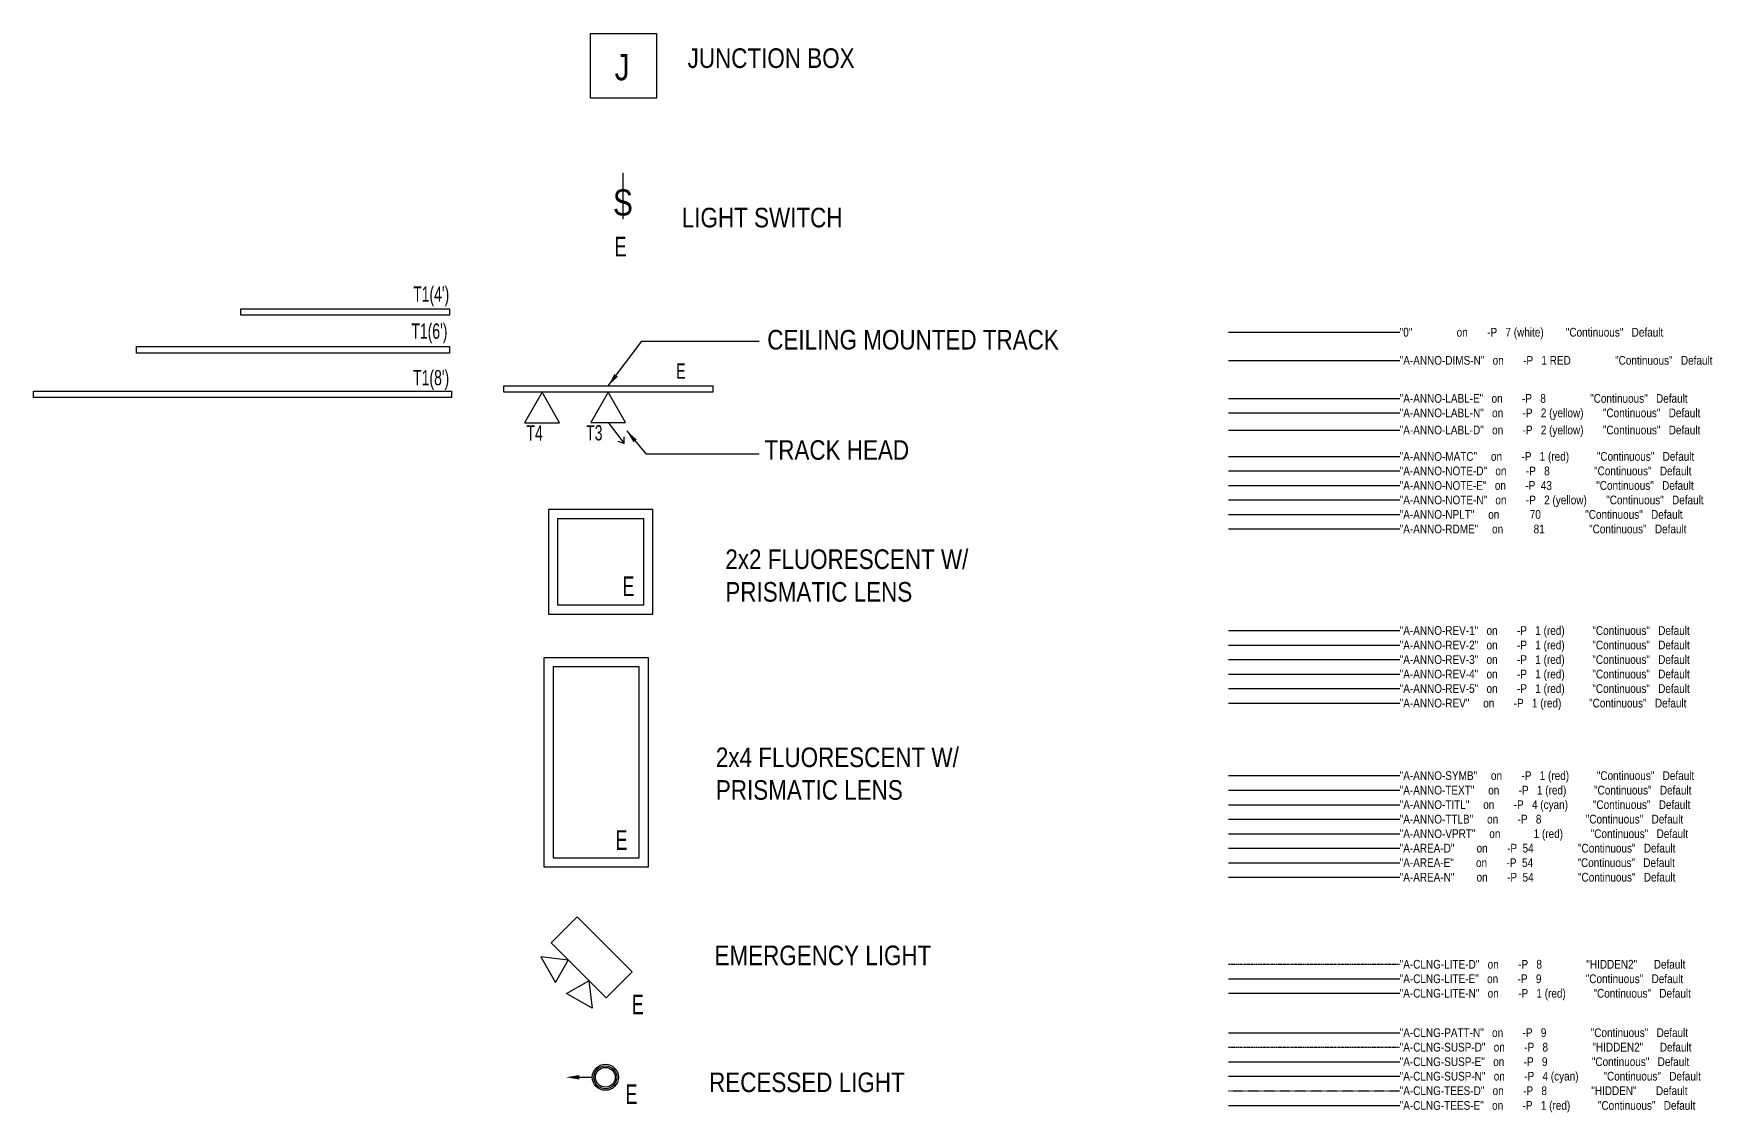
# Model space of a CAD drawing. Header units: inches. Extents: x 11242 to 20081, y -5540 to -4369.
# Drawn here: x 13235.9 to 13621.8, y -4617.2 to -4369.4 of the extents above; entities that cross this region are included whole.
import ezdxf
from ezdxf.enums import TextEntityAlignment as Align

# ---------------------------------------------------------------- set-up
doc = ezdxf.new("R2010")
doc.units = ezdxf.units.IN
doc.header["$LTSCALE"] = 0.5
doc.header["$MEASUREMENT"] = 0
doc.linetypes.add('HIDDEN', pattern=[0.375, 0.25, -0.125])
doc.linetypes.add('HIDDEN2', pattern=[0.1875, 0.125, -0.0625])
for name, color, linetype in [('A-ANNO-DIMS-N', 1, 'Continuous'), ('A-ANNO-LABL-D', 2, 'Continuous'), ('A-ANNO-LABL-E', 2, 'Continuous'), ('A-ANNO-LABL-N', 2, 'Continuous'), ('A-ANNO-MATC', 1, 'Continuous'), ('A-ANNO-NOTE-D', 2, 'Continuous'), ('A-ANNO-NOTE-E', 2, 'Continuous'), ('A-ANNO-NOTE-N', 2, 'Continuous'), ('A-ANNO-REV-1', 3, 'Continuous'), ('A-ANNO-REV-2', 3, 'Continuous'), ('A-ANNO-REV-3', 3, 'Continuous'), ('A-ANNO-REV-4', 3, 'Continuous'), ('A-ANNO-REV-5', 3, 'Continuous'), ('A-ANNO-SYMB', 1, 'Continuous'), ('A-ANNO-TEXT', 1, 'Continuous'), ('A-ANNO-TITL', 3, 'Continuous'), ('A-ANNO-TTLB', 8, 'Continuous'), ('A-CILING-TEES-E', 2, 'Continuous'), ('A-CLNG-LITE-D', 4, 'HIDDEN2'), ('A-CLNG-LITE-E', 2, 'Continuous'), ('A-CLNG-LITE-N', 3, 'Continuous'), ('A-CLNG-PATT-N', 9, 'Continuous'), ('A-CLNG-SUSP-D', 4, 'HIDDEN2'), ('A-CLNG-SUSP-E', 2, 'Continuous'), ('A-CLNG-SUSP-N', 3, 'Continuous'), ('A-CLNG-TEES-D', 4, 'HIDDEN'), ('A-CLNG-TEES-N', 3, 'Continuous'), ('A-FIXT-POWR-E', 1, 'Continuous')]:
    doc.layers.add(name, color=color, linetype=linetype)
for name, color, linetype, plot in [('A-ANNO-NPLT', 70, 'Continuous', False), ('A-ANNO-RDME', 81, 'Continuous', False), ('A-ANNO-VPRT', 1, 'Continuous', False), ('A-AREA-D', 8, 'Continuous', False), ('A-AREA-E', 54, 'Continuous', False), ('A-AREA-N', 54, 'Continuous', False)]:
    doc.layers.add(name, color=color, linetype=linetype, plot=plot)
doc.styles.get("Standard").update_dxf_attribs({"font": 'TECHL___.TTF', "height": 2})
doc.dimstyles.new('Standard48', dxfattribs={"dimscale": 48, "dimtxt": 0.0938, "dimasz": 0.0625, "dimexe": 0.0625, "dimexo": 0.0625, "dimgap": 0.03125, "dimtad": 3, "dimdec": 3, "dimzin": 3, "dimdsep": 46, "dimlunit": 4, "dimtxsty": 'Standard', "dimblk1": 'ARCHTICK', "dimblk2": 'ARCHTICK', "dimsah": 1, "dimcen": 0.0938, "dimdle": 0.0625, "dimclrd": 256, "dimclre": 256, "dimclrt": 256, "dimadec": 1, "dimazin": 0, "dimtfac": 1, "dimtdec": 3, "dimtofl": 0, "dimtmove": 2, "dimatfit": 3, "dimfxl": 1, "dimfrac": 2, "dimtolj": 1, "dimtzin": 1, "dimarcsym": 0})

# ---------------------------------------------------------------- blocks, each defined once
blk = doc.blocks.new("T1-LIGHT TRACK 4'")
blk.add_lwpolyline([(0, 0), (0, -1.5), (-48, -1.5), (-48, 0)], close=True)
at = {"color": 2, "width": 0.8}
blk.add_attdef("T1(4')", (-8.37, 1.62), '', height=3.5, dxfattribs=at)
blk = doc.blocks.new("T1-LIGHT TRACK 6'")
blk.add_lwpolyline([(0, 0), (0, -1.5), (-72, -1.5), (-72, 0)], close=True)
at = {"color": 2, "width": 0.8}
blk.add_attdef("T1(6')", (-8.79, 1.82), '', height=2.53, dxfattribs=at)
blk = doc.blocks.new("T1-LIGHT TRACK 8'")
blk.add_lwpolyline([(0, 0), (0, -1.5), (-96, -1.5), (-96, 0)], close=True)
at = {"color": 2, "width": 0.8}
blk.add_attdef("T1(8')", (-8.76, 1.34), '', height=2.53, dxfattribs=at)
blk = doc.blocks.new('JUNCTION BOX')
blk.add_lwpolyline([(-7.61, 14.84), (7.61, 14.84), (7.61, 0), (-7.61, 0)], close=True)
at = {"insert": (-2.03, 10.12), "char_height": 6.01, "width": 156.698, "attachment_point": 1}
blk.add_mtext('J', dxfattribs=at)
blk = doc.blocks.new('*U65')
blk.add_lwpolyline([(6.32, -6.32), (0.3, -12.34), (-12.34, 0.3), (-6.32, 6.32)], close=True)
for points in [[(-8.39, -3.66), (-14.71, -2.91), (-11.35, -8.76), (-8.39, -3.66)], [(-3.66, -8.39), (-2.91, -14.71), (-8.76, -11.35), (-3.66, -8.39)]]:
    blk.add_lwpolyline(points)
at = {"color": 2, "width": 0.8}
blk.add_attdef('N/E', (6.21, -16.1), '', height=4.5, dxfattribs=at)
blk = doc.blocks.new('Lite 2x4 Prizmatic')
for points in [[(0, 0), (24, 0), (24, 48), (0, 48)], [(2.09, 2.09), (21.91, 2.09), (21.91, 45.91), (2.09, 45.91)]]:
    blk.add_lwpolyline(points, close=True)
at = {"color": 2, "width": 0.8}
blk.add_attdef('N/E', (11.71, 4.13), '', height=4.5, dxfattribs=at)
blk = doc.blocks.new('Light Direction')
blk.add_lwpolyline([(0, -6.04), (0, 0)])
blk.add_solid([(1, -6.04), (0, -12.04), (-1, -6.04)])
blk = doc.blocks.new('*U58')
for radius in [3, 2.64, 2.28]:
    blk.add_circle((0, 0), radius)
at = {"xscale": 0.5, "yscale": 0.5, "zscale": 0.5, "rotation": 270}
blk.add_blockref('Light Direction', (-3, 0), dxfattribs=at)
at = {"color": 2, "width": 0.8}
blk.add_attdef('CA', text='', height=4.5, dxfattribs=at).set_placement((5.99, -6.14), align=Align.CENTER)
blk = doc.blocks.new('Lite 2x2 Prizmatic')
for points in [[(0, 0), (24, 0), (24, 24), (0, 24)], [(2.09, 2.09), (21.91, 2.09), (21.91, 21.91), (2.09, 21.91)]]:
    blk.add_lwpolyline(points, close=True)
at = {"color": 2, "width": 0.8}
blk.add_attdef('N/E', (11.71, 4.13), '', height=4.5, dxfattribs=at)
blk = doc.blocks.new('*U61')
at = {"lineweight": -3}
blk.add_line((0.89, -1.99), (0.89, -12.62), dxfattribs=at)
blk.add_text('S', height=6, dxfattribs=at).set_placement((0.89, -8.8), align=Align.MIDDLE)
at = {"color": 2, "lineweight": -3, "width": 0.8}
blk.add_attdef('SW_#', text='', height=3, dxfattribs=at).set_placement((1.06, -14.44), align=Align.MIDDLE_CENTER)
blk = doc.blocks.new('_ArchTick')
at = {"color": 0, "linetype": 'ByBlock', "const_width": 0.15}
blk.add_lwpolyline([(-0.5, -0.5), (0.5, 0.5)], dxfattribs=at)
blk = doc.blocks.new('*U66')
for p, q in [((0, -6.91), (3.67, -11.73)), ((3.67, -11.73), (2.25, -11.29)), ((3.67, -11.73), (3.63, -10.25))]:
    blk.add_line(p, q)
blk.add_lwpolyline([(0, 0.01), (-3.99, -6.91), (4, -6.91)], close=True)
at = {"color": 2, "width": 0.8}
blk.add_attdef('T3', (0.76, -13.03), '', height=4, dxfattribs=at)
blk = doc.blocks.new('*U67')
blk.add_lwpolyline([(0, 0), (-4.04, -7), (4.04, -7)], close=True)
at = {"color": 2, "width": 0.8}
blk.add_attdef('T4', (0.7, -12.3), '', height=4, dxfattribs=at)

msp = doc.modelspace()

# ---------------------------------------------------------------- linework, layer by layer
for points in [[(13510.53, -4437.97), (13549.89, -4437.97)], [(13510.53, -4473.17), (13549.89, -4473.17)]]:
    msp.add_lwpolyline(points)
at = {"layer": 'A-ANNO-DIMS-N'}
msp.add_lwpolyline([(13510.53, -4444.44), (13549.89, -4444.44)], dxfattribs=at)
at = {"layer": 'A-ANNO-LABL-D'}
msp.add_lwpolyline([(13510.53, -4460.44), (13549.89, -4460.44)], dxfattribs=at)
at = {"layer": 'A-ANNO-LABL-E'}
msp.add_lwpolyline([(13510.53, -4453.17), (13549.89, -4453.17)], dxfattribs=at)
at = {"layer": 'A-ANNO-LABL-N'}
msp.add_lwpolyline([(13510.53, -4456.51), (13549.89, -4456.51)], dxfattribs=at)
at = {"layer": 'A-ANNO-MATC'}
msp.add_lwpolyline([(13510.53, -4466.51), (13549.89, -4466.51)], dxfattribs=at)
at = {"layer": 'A-ANNO-NOTE-D'}
msp.add_lwpolyline([(13510.53, -4469.84), (13549.89, -4469.84)], dxfattribs=at)
at = {"layer": 'A-ANNO-NOTE-E'}
msp.add_lwpolyline([(13510.53, -4473.17), (13549.89, -4473.17)], dxfattribs=at)
at = {"layer": 'A-ANNO-NOTE-N'}
msp.add_lwpolyline([(13510.53, -4476.51), (13549.89, -4476.51)], dxfattribs=at)
at = {"layer": 'A-ANNO-NPLT'}
msp.add_lwpolyline([(13510.53, -4479.84), (13549.89, -4479.84)], dxfattribs=at)
at = {"layer": 'A-ANNO-RDME'}
msp.add_lwpolyline([(13510.53, -4483.17), (13549.89, -4483.17)], dxfattribs=at)
at = {"layer": 'A-ANNO-REV-1'}
msp.add_lwpolyline([(13510.53, -4506.51), (13549.89, -4506.51)], dxfattribs=at)
at = {"layer": 'A-ANNO-REV-2'}
msp.add_lwpolyline([(13510.53, -4509.84), (13549.89, -4509.84)], dxfattribs=at)
at = {"layer": 'A-ANNO-REV-3'}
msp.add_lwpolyline([(13510.53, -4513.17), (13549.89, -4513.17)], dxfattribs=at)
at = {"layer": 'A-ANNO-REV-4'}
msp.add_lwpolyline([(13510.53, -4516.51), (13549.89, -4516.51)], dxfattribs=at)
at = {"layer": 'A-ANNO-REV-5'}
for points in [[(13510.53, -4519.84), (13549.89, -4519.84)], [(13510.53, -4519.84), (13549.89, -4519.84)], [(13510.53, -4523.17), (13549.89, -4523.17)], [(13510.53, -4523.17), (13549.89, -4523.17)]]:
    msp.add_lwpolyline(points, dxfattribs=at)
at = {"layer": 'A-ANNO-SYMB'}
msp.add_lwpolyline([(13510.53, -4539.84), (13549.89, -4539.84)], dxfattribs=at)
at = {"layer": 'A-ANNO-TEXT'}
msp.add_lwpolyline([(13510.53, -4543.17), (13549.89, -4543.17)], dxfattribs=at)
at = {"layer": 'A-ANNO-TITL'}
msp.add_lwpolyline([(13510.53, -4546.51), (13549.89, -4546.51)], dxfattribs=at)
at = {"layer": 'A-ANNO-TTLB'}
msp.add_lwpolyline([(13510.53, -4549.84), (13549.89, -4549.84)], dxfattribs=at)
at = {"layer": 'A-ANNO-VPRT'}
msp.add_lwpolyline([(13510.53, -4553.17), (13549.89, -4553.17)], dxfattribs=at)
at = {"layer": 'A-AREA-D'}
msp.add_lwpolyline([(13510.53, -4556.51), (13549.89, -4556.51)], dxfattribs=at)
at = {"layer": 'A-AREA-E'}
msp.add_lwpolyline([(13510.53, -4559.84), (13549.89, -4559.84)], dxfattribs=at)
at = {"layer": 'A-AREA-N'}
msp.add_lwpolyline([(13510.53, -4563.17), (13549.89, -4563.17)], dxfattribs=at)
at = {"layer": 'A-CLNG-LITE-D'}
msp.add_lwpolyline([(13510.53, -4583.17), (13549.89, -4583.17)], dxfattribs=at)
at = {"layer": 'A-CLNG-LITE-E'}
msp.add_lwpolyline([(13510.53, -4586.51), (13549.89, -4586.51)], dxfattribs=at)
at = {"layer": 'A-CLNG-LITE-N'}
msp.add_lwpolyline([(13510.53, -4589.84), (13549.89, -4589.84)], dxfattribs=at)
at = {"layer": 'A-CLNG-PATT-N'}
msp.add_lwpolyline([(13510.53, -4598.89), (13549.89, -4598.89)], dxfattribs=at)
at = {"layer": 'A-CLNG-SUSP-D'}
msp.add_lwpolyline([(13510.53, -4602.22), (13549.89, -4602.22)], dxfattribs=at)
at = {"layer": 'A-CLNG-SUSP-E'}
msp.add_lwpolyline([(13510.53, -4605.55), (13549.89, -4605.55)], dxfattribs=at)
at = {"layer": 'A-CLNG-SUSP-N'}
msp.add_lwpolyline([(13510.53, -4608.89), (13549.89, -4608.89)], dxfattribs=at)
at = {"layer": 'A-CLNG-TEES-D'}
msp.add_lwpolyline([(13510.53, -4612.22), (13549.89, -4612.22)], dxfattribs=at)
at = {"layer": 'A-CLNG-TEES-N'}
msp.add_lwpolyline([(13510.53, -4615.61), (13549.89, -4615.61)], dxfattribs=at)

# ---------------------------------------------------------------- block references
at = {"layer": 'A-CLNG-LITE-E', "color": 2}
ref = msp.add_blockref('Lite 2x2 Prizmatic', (13354.28, -4502.71), dxfattribs=at)
ref.add_attrib('N/E', 'E', (13371.27, -4498.58), dxfattribs={"layer": '0', "color": 2, "height": 4.5, "width": 0.8})
ref = msp.add_blockref('Lite 2x4 Prizmatic', (13353.24, -4560.78), dxfattribs=at)
ref.add_attrib('N/E', 'E', (13369.7, -4556.89), dxfattribs={"layer": '0', "color": 2, "height": 4.5, "width": 0.8})
at = {"layer": 'A-CLNG-LITE-E', "color": 3}
msp.add_blockref('*U65', (13367.2, -4578.56), dxfattribs=at).add_auto_attribs({'N/E': 'E'})
at = {"layer": 'A-CLNG-LITE-E', "color": 2}
msp.add_blockref('*U58', (13367.35, -4609.13), dxfattribs=at).add_auto_attribs({'CA': 'E'})
at = {"layer": 'A-CLNG-LITE-N'}
for p, values in [((13331.56, -4432.58), {"T1(4')": "T1(4')"}), ((13392.02, -4450.27), {"T1(4')": 'E'})]:
    msp.add_blockref("T1-LIGHT TRACK 4'", p, dxfattribs=at).add_auto_attribs(values)
ref = msp.add_blockref("T1-LIGHT TRACK 6'", (13331.56, -4441.28), dxfattribs=at)
ref.add_attrib("T1(6')", "T1(6')", (13322.77, -4439.46), dxfattribs={"layer": '0', "color": 2, "height": 3.5, "width": 0.8})
ref = msp.add_blockref("T1-LIGHT TRACK 8'", (13331.95, -4451.49), dxfattribs=at)
ref.add_attrib("T1(8')", "T1(8')", (13323.18, -4450.16), dxfattribs={"layer": '0', "color": 2, "height": 3.5, "width": 0.8})
ref = msp.add_blockref('*U67', (13352.79, -4451.77), dxfattribs=at)
ref.add_attrib('T4', 'T4', (13349.22, -4462.87), dxfattribs={"layer": '0', "color": 2, "height": 3.5, "width": 0.8})
ref = msp.add_blockref('*U66', (13368.01, -4451.77), dxfattribs=at)
ref.add_attrib('T3', 'T3', (13362.94, -4462.82), dxfattribs={"layer": '0', "color": 2, "height": 3.5, "width": 0.8})
at = {"layer": 'A-FIXT-POWR-E', "color": 3}
msp.add_blockref('JUNCTION BOX', (13371.52, -4384.2), dxfattribs=at)
ref = msp.add_blockref('*U61', (13370.5, -4399.35), dxfattribs=at)
ref.add_attrib('SW_#', 'E', dxfattribs={"layer": '0', "color": 2, "lineweight": -2, "height": 4.5, "width": 0.796875}).set_placement((13370.86, -4418.29), align=Align.MIDDLE_CENTER)

# ---------------------------------------------------------------- texts
msp.add_text('"0"                on       -P   7 (white)        "Continuous"   Default', height=2).set_placement((13549.89, -4438.97))
at = {"layer": 'A-ANNO-DIMS-N'}
msp.add_text('"A-ANNO-DIMS-N"   on       -P   1 RED                "Continuous"   Default', height=2, dxfattribs=at).set_placement((13549.89, -4445.43))
at = {"layer": 'A-ANNO-LABL-D'}
msp.add_text('"A-ANNO-LABL-D"   on       -P   2 (yellow)       "Continuous"   Default', height=2, dxfattribs=at).set_placement((13549.89, -4461.43))
at = {"layer": 'A-ANNO-LABL-E'}
msp.add_text('"A-ANNO-LABL-E"   on       -P   8                "Continuous"   Default', height=2, dxfattribs=at).set_placement((13549.89, -4454.17))
at = {"layer": 'A-ANNO-LABL-N'}
msp.add_text('"A-ANNO-LABL-N"   on       -P   2 (yellow)       "Continuous"   Default', height=2, dxfattribs=at).set_placement((13549.89, -4457.5))
at = {"layer": 'A-ANNO-MATC'}
msp.add_text('"A-ANNO-MATC"     on       -P   1 (red)          "Continuous"   Default', height=2, dxfattribs=at).set_placement((13549.89, -4467.5))
at = {"layer": 'A-ANNO-NOTE-D'}
msp.add_text('"A-ANNO-NOTE-D"   on       -P   8                "Continuous"   Default', height=2, dxfattribs=at).set_placement((13549.89, -4470.83))
at = {"layer": 'A-ANNO-NOTE-E'}
msp.add_text('"A-ANNO-NOTE-E"   on       -P  43                "Continuous"   Default', height=2, dxfattribs=at).set_placement((13549.89, -4474.17))
at = {"layer": 'A-ANNO-NOTE-N'}
msp.add_text('"A-ANNO-NOTE-N"   on       -P   2 (yellow)       "Continuous"   Default', height=2, dxfattribs=at).set_placement((13549.89, -4477.5))
at = {"layer": 'A-ANNO-NPLT'}
msp.add_text('"A-ANNO-NPLT"     on           70                "Continuous"   Default', height=2, dxfattribs=at).set_placement((13549.89, -4480.83))
at = {"layer": 'A-ANNO-RDME'}
msp.add_text('"A-ANNO-RDME"     on           81                "Continuous"   Default', height=2, dxfattribs=at).set_placement((13549.89, -4484.17))
at = {"layer": 'A-ANNO-REV-1'}
msp.add_text('"A-ANNO-REV-1"   on       -P   1 (red)          "Continuous"   Default', height=2, dxfattribs=at).set_placement((13549.89, -4507.5))
at = {"layer": 'A-ANNO-REV-2'}
msp.add_text('"A-ANNO-REV-2"   on       -P   1 (red)          "Continuous"   Default', height=2, dxfattribs=at).set_placement((13549.89, -4510.83))
at = {"layer": 'A-ANNO-REV-3'}
msp.add_text('"A-ANNO-REV-3"   on       -P   1 (red)          "Continuous"   Default', height=2, dxfattribs=at).set_placement((13549.89, -4514.17))
at = {"layer": 'A-ANNO-REV-4'}
msp.add_text('"A-ANNO-REV-4"   on       -P   1 (red)          "Continuous"   Default', height=2, dxfattribs=at).set_placement((13549.89, -4517.5))
at = {"layer": 'A-ANNO-REV-5'}
for s, p in [('"A-ANNO-REV-5"   on       -P   1 (red)          "Continuous"   Default', (13549.89, -4520.83)), ('"A-ANNO-REV-5"   on       -P   1 (red)          "Continuous"   Default', (13549.89, -4520.83)), ('"A-ANNO-REV"     on       -P   1 (red)          "Continuous"   Default', (13549.89, -4524.17))]:
    msp.add_text(s, height=2, dxfattribs=at).set_placement(p)
at = {"layer": 'A-ANNO-SYMB'}
msp.add_text('"A-ANNO-SYMB"     on       -P   1 (red)          "Continuous"   Default', height=2, dxfattribs=at).set_placement((13549.89, -4540.83))
at = {"layer": 'A-ANNO-TEXT'}
msp.add_text('"A-ANNO-TEXT"     on       -P   1 (red)          "Continuous"   Default', height=2, dxfattribs=at).set_placement((13549.89, -4544.17))
at = {"layer": 'A-ANNO-TEXT', "char_height": 4.5, "attachment_point": 1}
for s, width, insert in [('JUNCTION BOX', 64.2166, (13386.25, -4372.75)), ('LIGHT SWITCH', 64.2166, (13384.9, -4409.38)), ('CEILING MOUNTED TRACK', 96.7984, (13404.55, -4437.44)), ('TRACK HEAD', 64.2166, (13403.93, -4462.77)), ('2x2 FLUORESCENT W/ PRISMATIC LENS', 64.2166, (13394.92, -4487.86)), ('2x4 FLUORESCENT W/ PRISMATIC LENS', 64.2166, (13392.74, -4533.37)), ('EMERGENCY LIGHT', 64.2166, (13392.43, -4578.88)), ('RECESSED LIGHT', 64.2166, (13391.18, -4608.04))]:
    msp.add_mtext_dynamic_manual_height_columns(s, width=width, gutter_width=22.5, heights=[0], dxfattribs=dict(at, insert=insert))
at = {"layer": 'A-ANNO-TITL'}
msp.add_text('"A-ANNO-TITL"     on       -P   4 (cyan)         "Continuous"   Default', height=2, dxfattribs=at).set_placement((13549.89, -4547.5))
at = {"layer": 'A-ANNO-TTLB'}
msp.add_text('"A-ANNO-TTLB"     on       -P   8                "Continuous"   Default', height=2, dxfattribs=at).set_placement((13549.89, -4550.83))
at = {"layer": 'A-ANNO-VPRT'}
msp.add_text('"A-ANNO-VPRT"     on            1 (red)          "Continuous"   Default', height=2, dxfattribs=at).set_placement((13549.89, -4554.17))
at = {"layer": 'A-AREA-D'}
msp.add_text('"A-AREA-D"        on       -P  54                "Continuous"   Default', height=2, dxfattribs=at).set_placement((13549.89, -4557.5))
at = {"layer": 'A-AREA-E'}
msp.add_text('"A-AREA-E"        on       -P  54                "Continuous"   Default', height=2, dxfattribs=at).set_placement((13549.89, -4560.83))
at = {"layer": 'A-AREA-N'}
msp.add_text('"A-AREA-N"        on       -P  54                "Continuous"   Default', height=2, dxfattribs=at).set_placement((13549.89, -4564.17))
at = {"layer": 'A-CILING-TEES-E'}
msp.add_text('"A-CLNG-TEES-E"   on       -P   1 (red)          "Continuous"   Default', height=2, dxfattribs=at).set_placement((13549.89, -4616.6))
at = {"layer": 'A-CLNG-LITE-D'}
msp.add_text('"A-CLNG-LITE-D"   on       -P   8                "HIDDEN2"      Default', height=2, dxfattribs=at).set_placement((13549.89, -4584.17))
at = {"layer": 'A-CLNG-LITE-E'}
msp.add_text('"A-CLNG-LITE-E"   on       -P   9                "Continuous"   Default', height=2, dxfattribs=at).set_placement((13549.89, -4587.5))
at = {"layer": 'A-CLNG-LITE-N'}
msp.add_text('"A-CLNG-LITE-N"   on       -P   1 (red)          "Continuous"   Default', height=2, dxfattribs=at).set_placement((13549.89, -4590.83))
at = {"layer": 'A-CLNG-PATT-N'}
msp.add_text('"A-CLNG-PATT-N"   on       -P   9                "Continuous"   Default', height=2, dxfattribs=at).set_placement((13549.89, -4599.88))
at = {"layer": 'A-CLNG-SUSP-D'}
msp.add_text('"A-CLNG-SUSP-D"   on       -P   8                "HIDDEN2"      Default', height=2, dxfattribs=at).set_placement((13549.89, -4603.21))
at = {"layer": 'A-CLNG-SUSP-E'}
msp.add_text('"A-CLNG-SUSP-E"   on       -P   9                "Continuous"   Default', height=2, dxfattribs=at).set_placement((13549.89, -4606.55))
at = {"layer": 'A-CLNG-SUSP-N'}
msp.add_text('"A-CLNG-SUSP-N"   on       -P   4 (cyan)         "Continuous"   Default', height=2, dxfattribs=at).set_placement((13549.89, -4609.88))
at = {"layer": 'A-CLNG-TEES-D'}
msp.add_text('"A-CLNG-TEES-D"   on       -P   8                "HIDDEN"       Default', height=2, dxfattribs=at).set_placement((13549.89, -4613.21))

# ---------------------------------------------------------------- leaders
at = {"layer": 'A-ANNO-TEXT'}
for points in [[(13368.02, -4450.27), (13375.71, -4440), (13402.67, -4440)], [(13372.25, -4460.61), (13376.61, -4465.87), (13402.67, -4465.87)]]:
    msp.add_leader(points, dimstyle='Standard48', override={"dimgap": 0.03125, "dimtad": 0}, dxfattribs=at)

doc.saveas('drawing.dxf')
